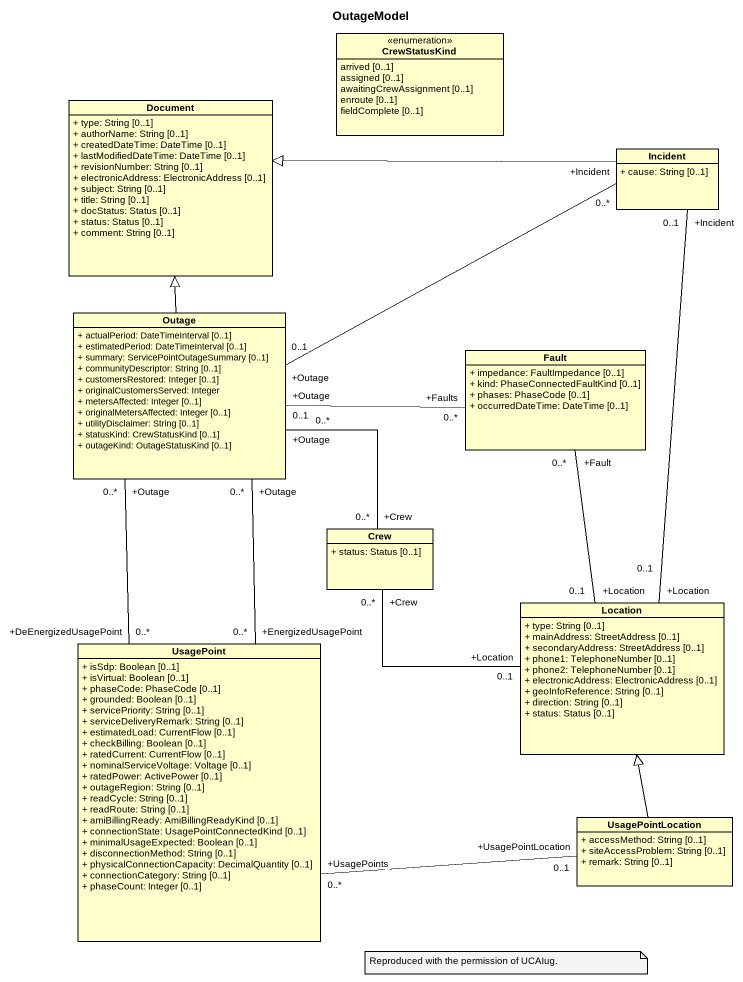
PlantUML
@startuml
title OutageModel
hide circle
hide empty members
skinparam classAttributeIconSize 0
enum CrewStatusKind {
  arrived [0..1]
  assigned [0..1]
  awaitingCrewAssignment [0..1]
  enroute [0..1]
  fieldComplete [0..1]
}
class Document {
  + type: String [0..1]
  + authorName: String [0..1]
  + createdDateTime: DateTime [0..1]
  + lastModifiedDateTime: DateTime [0..1]
  + revisionNumber: String [0..1]
  + electronicAddress: ElectronicAddress [0..1]
  + subject: String [0..1]
  + title: String [0..1]
  + docStatus: Status [0..1]
  + status: Status [0..1]
  + comment: String [0..1]
}
class Incident {
  + cause: String [0..1]
}
class Outage {
  + actualPeriod: DateTimeInterval [0..1]
  + estimatedPeriod: DateTimeInterval [0..1]
  + summary: ServicePointOutageSummary [0..1]
  + communityDescriptor: String [0..1]
  + customersRestored: Integer [0..1]
  + originalCustomersServed: Integer
  + metersAffected: Integer [0..1]
  + originalMetersAffected: Integer [0..1]
  + utilityDisclaimer: String [0..1]
  + statusKind: CrewStatusKind [0..1]
  + outageKind: OutageStatusKind [0..1]
}
class Fault {
  + impedance: FaultImpedance [0..1]
  + kind: PhaseConnectedFaultKind [0..1]
  + phases: PhaseCode [0..1]
  + occurredDateTime: DateTime [0..1]
}
class Crew {
  + status: Status [0..1]
}
class Location {
  + type: String [0..1]
  + mainAddress: StreetAddress [0..1]
  + secondaryAddress: StreetAddress [0..1]
  + phone1: TelephoneNumber [0..1]
  + phone2: TelephoneNumber [0..1]
  + electronicAddress: ElectronicAddress [0..1]
  + geoInfoReference: String [0..1]
  + direction: String [0..1]
  + status: Status [0..1]
}
class UsagePoint {
  + isSdp: Boolean [0..1]
  + isVirtual: Boolean [0..1]
  + phaseCode: PhaseCode [0..1]
  + grounded: Boolean [0..1]
  + servicePriority: String [0..1]
  + serviceDeliveryRemark: String [0..1]
  + estimatedLoad: CurrentFlow [0..1]
  + checkBilling: Boolean [0..1]
  + ratedCurrent: CurrentFlow [0..1]
  + nominalServiceVoltage: Voltage [0..1]
  + ratedPower: ActivePower [0..1]
  + outageRegion: String [0..1]
  + readCycle: String [0..1]
  + readRoute: String [0..1]
  + amiBillingReady: AmiBillingReadyKind [0..1]
  + connectionState: UsagePointConnectedKind [0..1]
  + minimalUsageExpected: Boolean [0..1]
  + disconnectionMethod: String [0..1]
  + physicalConnectionCapacity: DecimalQuantity [0..1]
  + connectionCategory: String [0..1]
  + phaseCount: Integer [0..1]
}
class UsagePointLocation {
  + accessMethod: String [0..1]
  + siteAccessProblem: String [0..1]
  + remark: String [0..1]
}
Incident -left-|> Document
Incident "+Incident\n0..*" -left- "+Outage\n0..1" Outage
Incident "+Incident\n0..1" -- "+Location\n0..1" Location
Outage -up-|> Document
Outage "+Outage\n0..1" -right- "+Faults\n0..*" Fault
Outage "+Outage\n0..*" -- "+Crew\n0..*" Crew
Outage "+Outage\n0..*" -- "+EnergizedUsagePoint\n0..*" UsagePoint
Outage "+Outage\n0..*" -- "+DeEnergizedUsagePoint\n0..*" UsagePoint
Fault "+Fault\n0..*" -- "+Location\n0..1" Location
Location "+Location\n0..1" -left- "+Crew\n0..*" Crew
UsagePointLocation -up-|> Location
UsagePointLocation "+UsagePointLocation\n0..1" -left- "+UsagePoints\n0..*" UsagePoint
note as N1
  Reproduced with the permission of UCAIug.
end note
@enduml
